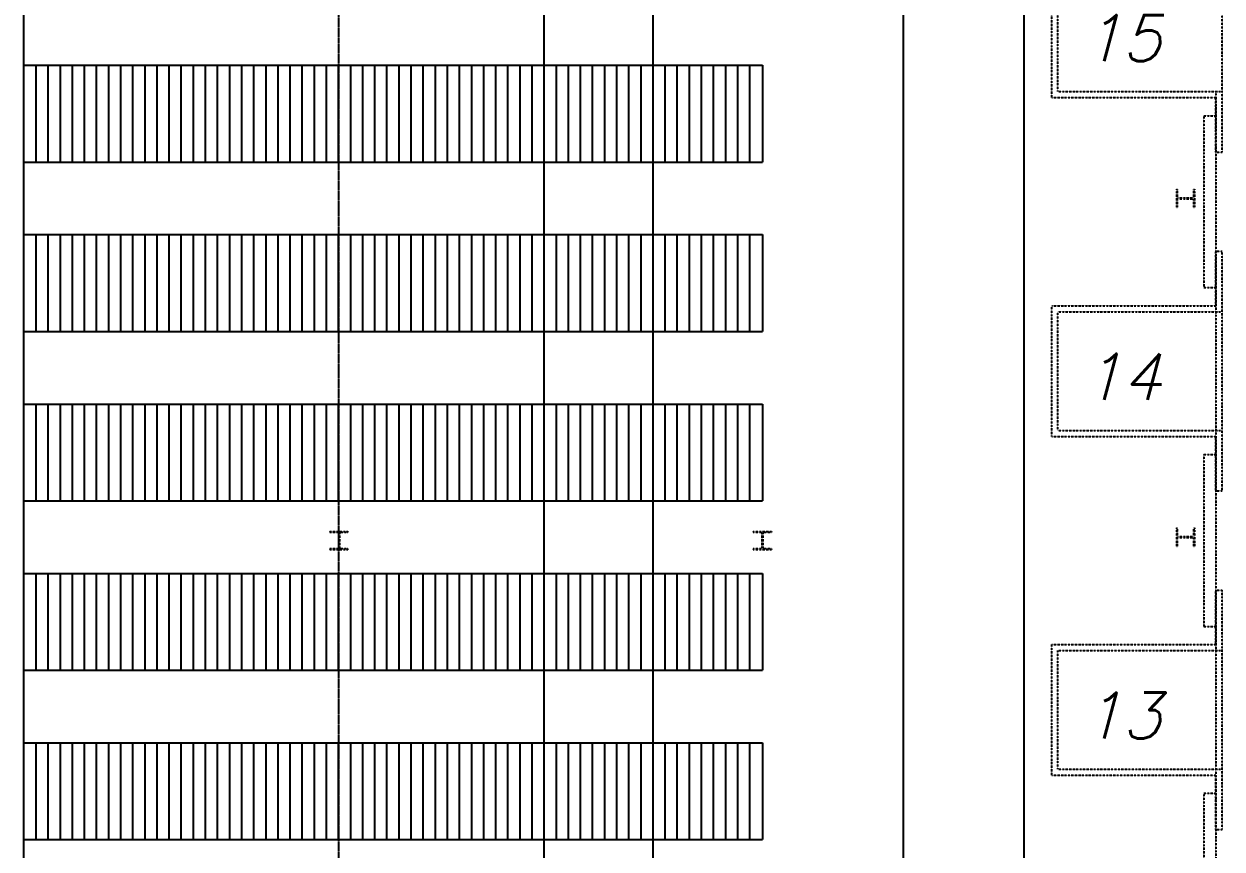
# Model space of a CAD drawing. Header units: millimetres. Extents: x -1732 to 458256, y -4349 to 130988.
# Drawn here: x 124281 to 144088, y 100773 to 114412 of the extents above; entities that cross this region are included whole.
import ezdxf
from ezdxf.enums import TextEntityAlignment as Align

# ---------------------------------------------------------------- set-up
doc = ezdxf.new("R2010")
doc.units = ezdxf.units.MM
doc.header["$LTSCALE"] = 0.01
doc.header["$MEASUREMENT"] = 0
doc.linetypes.add('CENTER2', pattern=[28.575, 19.05, -3.175, 3.175, -3.175])
doc.linetypes.add('PHANTOM2', pattern=[31.75, 15.875, -3.175, 3.175, -3.175, 3.175, -3.175])
for name, color, linetype in [('CHARIOTS', 251, 'CONTINUOUS'), ('F-E-EQP', 251, 'CONTINUOUS'), ('F-E-EQP-AXE', 251, 'CENTER2'), ('F-E-EQP-PH2', 251, 'PHANTOM2'), ('F-E-EQP-TXT-MV2', 251, 'CONTINUOUS'), ('S-E-ACI', 251, 'PHANTOM2'), ('S-E-BET', 251, 'PHANTOM2')]:
    doc.layers.add(name, color=color, linetype=linetype)
doc.styles.add('ROMANS', font='ROMANS.SHX', dxfattribs={"width": 0.75, "oblique": 15})

msp = doc.modelspace()

# ---------------------------------------------------------------- linework, layer by layer
at = {"layer": 'CHARIOTS', "linetype": 'Continuous'}
msp.add_lwpolyline([(140816, 29724), (140816, 121145), (138816, 121145), (138816, 50189), (129489.15801, 50189), (129489.15801, 48514.618), (138816, 48514.618), (138816, 29724)], close=True, dxfattribs=at)
at = {"layer": 'F-E-EQP'}
for p, q in [((124281.47637, 66731.42332), (124281.47637, 117320.15454)), ((132875.58868, 114929.54718), (132875.58868, 113729.58006)), ((134675.53022, 114929.54718), (134675.53022, 113729.58006)), ((124281.47637, 113729.58006), (136488.20431, 113729.58006)), ((124483.129, 112129.61781), (124483.129, 113729.58006)), ((124683.14486, 112129.61781), (124683.14486, 113729.58006)), ((124883.12414, 112129.61781), (124883.12414, 113729.58006)), ((125083.13085, 112129.61781), (125083.13085, 113729.58006)), ((125283.11013, 112129.61781), (125283.11013, 113729.58006)), ((125483.12599, 112129.61781), (125483.12599, 113729.58006)), ((125683.10527, 112129.61781), (125683.10527, 113729.58006)), ((125883.11198, 112129.61781), (125883.11198, 113729.58006)), ((126083.09126, 112129.61781), (126083.09126, 113729.58006)), ((126283.09797, 112129.61781), (126283.09797, 113729.58006)), ((126483.08639, 112129.61781), (126483.08639, 113729.58006)), ((126683.09311, 112129.61781), (126683.09311, 113729.58006)), ((126883.07239, 112129.61781), (126883.07239, 113729.58006)), ((127083.0791, 112129.61781), (127083.0791, 113729.58006)), ((127283.05838, 112129.61781), (127283.05838, 113729.58006)), ((127483.07423, 112129.61781), (127483.07423, 113729.58006)), ((127683.05351, 112129.61781), (127683.05351, 113729.58006)), ((127883.06023, 112129.61781), (127883.06023, 113729.58006)), ((128083.03951, 112129.61781), (128083.03951, 113729.58006)), ((128283.05536, 112129.61781), (128283.05536, 113729.58006)), ((128483.03464, 112129.61781), (128483.03464, 113729.58006)), ((128683.04135, 112129.61781), (128683.04135, 113729.58006)), ((128883.02063, 112129.61781), (128883.02063, 113729.58006)), ((129083.03649, 112129.61781), (129083.03649, 113729.58006)), ((129283.01577, 112129.61781), (129283.01577, 113729.58006)), ((129483.02248, 112129.61781), (129483.02248, 113729.58006)), ((129683.00176, 112129.61781), (129683.00176, 113729.58006)), ((129883.00847, 112129.61781), (129883.00847, 113729.58006)), ((130082.9969, 112129.61781), (130082.9969, 113729.58006)), ((130283.00361, 112129.61781), (130283.00361, 113729.58006)), ((130482.98289, 112129.61781), (130482.98289, 113729.58006)), ((130682.9896, 112129.61781), (130682.9896, 113729.58006)), ((130882.96888, 112129.61781), (130882.96888, 113729.58006)), ((131082.98474, 112129.61781), (131082.98474, 113729.58006)), ((131282.96402, 112129.61781), (131282.96402, 113729.58006)), ((131482.97073, 112129.61781), (131482.97073, 113729.58006)), ((131682.95001, 112129.61781), (131682.95001, 113729.58006)), ((131882.96587, 112129.61781), (131882.96587, 113729.58006)), ((132082.94515, 112129.61781), (132082.94515, 113729.58006)), ((132282.95186, 112129.61781), (132282.95186, 113729.58006)), ((132482.93114, 112129.61781), (132482.93114, 113729.58006)), ((132682.94699, 112129.61781), (132682.94699, 113729.58006)), ((132882.92627, 112129.61781), (132882.92627, 113729.58006)), ((133082.93299, 112129.61781), (133082.93299, 113729.58006)), ((133282.91227, 112129.61781), (133282.91227, 113729.58006)), ((133482.91898, 112129.61781), (133482.91898, 113729.58006)), ((133682.89826, 112129.61781), (133682.89826, 113729.58006)), ((133882.91411, 112129.61781), (133882.91411, 113729.58006)), ((134082.89339, 112129.61781), (134082.89339, 113729.58006)), ((134282.90011, 112129.61781), (134282.90011, 113729.58006)), ((134482.87939, 112129.61781), (134482.87939, 113729.58006)), ((134682.89524, 112129.61781), (134682.89524, 113729.58006)), ((134882.87452, 112129.61781), (134882.87452, 113729.58006)), ((135082.88123, 112129.61781), (135082.88123, 113729.58006)), ((135282.86051, 112129.61781), (135282.86051, 113729.58006)), ((135482.87637, 112129.61781), (135482.87637, 113729.58006)), ((135682.85565, 112129.61781), (135682.85565, 113729.58006)), ((135882.86236, 112129.61781), (135882.86236, 113729.58006)), ((136082.84164, 112129.61781), (136082.84164, 113729.58006)), ((136282.84835, 112129.61781), (136282.84835, 113729.58006)), ((136488.20431, 113729.58006), (136488.20431, 112129.61781)), ((124281.47637, 112129.61781), (136488.20431, 112129.61781)), ((132875.58868, 112129.61781), (132875.58868, 110929.65069)), ((134675.53022, 112129.61781), (134675.53022, 110929.65069)), ((124281.47637, 110929.65069), (136488.20431, 110929.65069)), ((124483.129, 109329.68843), (124483.129, 110929.65069)), ((124683.14486, 109329.68843), (124683.14486, 110929.65069)), ((124883.12414, 109329.68843), (124883.12414, 110929.65069)), ((125083.13085, 109329.68843), (125083.13085, 110929.65069)), ((125283.11013, 109329.68843), (125283.11013, 110929.65069)), ((125483.12599, 109329.68843), (125483.12599, 110929.65069)), ((125683.10527, 109329.68843), (125683.10527, 110929.65069)), ((125883.11198, 109329.68843), (125883.11198, 110929.65069)), ((126083.09126, 109329.68843), (126083.09126, 110929.65069)), ((126283.09797, 109329.68843), (126283.09797, 110929.65069)), ((126483.08639, 109329.68843), (126483.08639, 110929.65069)), ((126683.09311, 109329.68843), (126683.09311, 110929.65069)), ((126883.07239, 109329.68843), (126883.07239, 110929.65069)), ((127083.0791, 109329.68843), (127083.0791, 110929.65069)), ((127283.05838, 109329.68843), (127283.05838, 110929.65069)), ((127483.07423, 109329.68843), (127483.07423, 110929.65069)), ((127683.05351, 109329.68843), (127683.05351, 110929.65069)), ((127883.06023, 109329.68843), (127883.06023, 110929.65069)), ((128083.03951, 109329.68843), (128083.03951, 110929.65069)), ((128283.05536, 109329.68843), (128283.05536, 110929.65069)), ((128483.03464, 109329.68843), (128483.03464, 110929.65069)), ((128683.04135, 109329.68843), (128683.04135, 110929.65069)), ((128883.02063, 109329.68843), (128883.02063, 110929.65069)), ((129083.03649, 109329.68843), (129083.03649, 110929.65069)), ((129283.01577, 109329.68843), (129283.01577, 110929.65069)), ((129483.02248, 109329.68843), (129483.02248, 110929.65069)), ((129683.00176, 109329.68843), (129683.00176, 110929.65069)), ((129883.00847, 109329.68843), (129883.00847, 110929.65069)), ((130082.9969, 109329.68843), (130082.9969, 110929.65069)), ((130283.00361, 109329.68843), (130283.00361, 110929.65069)), ((130482.98289, 109329.68843), (130482.98289, 110929.65069)), ((130682.9896, 109329.68843), (130682.9896, 110929.65069)), ((130882.96888, 109329.68843), (130882.96888, 110929.65069)), ((131082.98474, 109329.68843), (131082.98474, 110929.65069)), ((131282.96402, 109329.68843), (131282.96402, 110929.65069)), ((131482.97073, 109329.68843), (131482.97073, 110929.65069)), ((131682.95001, 109329.68843), (131682.95001, 110929.65069)), ((131882.96587, 109329.68843), (131882.96587, 110929.65069)), ((132082.94515, 109329.68843), (132082.94515, 110929.65069)), ((132282.95186, 109329.68843), (132282.95186, 110929.65069)), ((132482.93114, 109329.68843), (132482.93114, 110929.65069)), ((132682.94699, 109329.68843), (132682.94699, 110929.65069)), ((132882.92627, 109329.68843), (132882.92627, 110929.65069)), ((133082.93299, 109329.68843), (133082.93299, 110929.65069)), ((133282.91227, 109329.68843), (133282.91227, 110929.65069)), ((133482.91898, 109329.68843), (133482.91898, 110929.65069)), ((133682.89826, 109329.68843), (133682.89826, 110929.65069)), ((133882.91411, 109329.68843), (133882.91411, 110929.65069)), ((134082.89339, 109329.68843), (134082.89339, 110929.65069)), ((134282.90011, 109329.68843), (134282.90011, 110929.65069)), ((134482.87939, 109329.68843), (134482.87939, 110929.65069)), ((134682.89524, 109329.68843), (134682.89524, 110929.65069)), ((134882.87452, 109329.68843), (134882.87452, 110929.65069)), ((135082.88123, 109329.68843), (135082.88123, 110929.65069)), ((135282.86051, 109329.68843), (135282.86051, 110929.65069)), ((135482.87637, 109329.68843), (135482.87637, 110929.65069)), ((135682.85565, 109329.68843), (135682.85565, 110929.65069)), ((135882.86236, 109329.68843), (135882.86236, 110929.65069)), ((136082.84164, 109329.68843), (136082.84164, 110929.65069)), ((136282.84835, 109329.68843), (136282.84835, 110929.65069)), ((136488.20431, 110929.65069), (136488.20431, 109329.68843)), ((124281.47637, 109329.68843), (136488.20431, 109329.68843)), ((132875.58868, 109329.68843), (132875.58868, 108129.72131)), ((134675.53022, 109329.68843), (134675.53022, 108129.72131)), ((124281.47637, 108129.72131), (136488.20431, 108129.72131)), ((124483.129, 106529.75905), (124483.129, 108129.72131)), ((124683.14486, 106529.75905), (124683.14486, 108129.72131)), ((124883.12414, 106529.75905), (124883.12414, 108129.72131)), ((125083.13085, 106529.75905), (125083.13085, 108129.72131)), ((125283.11013, 106529.75905), (125283.11013, 108129.72131)), ((125483.12599, 106529.75905), (125483.12599, 108129.72131)), ((125683.10527, 106529.75905), (125683.10527, 108129.72131)), ((125883.11198, 106529.75905), (125883.11198, 108129.72131)), ((126083.09126, 106529.75905), (126083.09126, 108129.72131)), ((126283.09797, 106529.75905), (126283.09797, 108129.72131)), ((126483.08639, 106529.75905), (126483.08639, 108129.72131)), ((126683.09311, 106529.75905), (126683.09311, 108129.72131)), ((126883.07239, 106529.75905), (126883.07239, 108129.72131)), ((127083.0791, 106529.75905), (127083.0791, 108129.72131)), ((127283.05838, 106529.75905), (127283.05838, 108129.72131)), ((127483.07423, 106529.75905), (127483.07423, 108129.72131)), ((127683.05351, 106529.75905), (127683.05351, 108129.72131)), ((127883.06023, 106529.75905), (127883.06023, 108129.72131)), ((128083.03951, 106529.75905), (128083.03951, 108129.72131)), ((128283.05536, 106529.75905), (128283.05536, 108129.72131)), ((128483.03464, 106529.75905), (128483.03464, 108129.72131)), ((128683.04135, 106529.75905), (128683.04135, 108129.72131)), ((128883.02063, 106529.75905), (128883.02063, 108129.72131)), ((129083.03649, 106529.75905), (129083.03649, 108129.72131)), ((129283.01577, 106529.75905), (129283.01577, 108129.72131)), ((129483.02248, 106529.75905), (129483.02248, 108129.72131)), ((129683.00176, 106529.75905), (129683.00176, 108129.72131)), ((129883.00847, 106529.75905), (129883.00847, 108129.72131)), ((130082.9969, 106529.75905), (130082.9969, 108129.72131)), ((130283.00361, 106529.75905), (130283.00361, 108129.72131)), ((130482.98289, 106529.75905), (130482.98289, 108129.72131)), ((130682.9896, 106529.75905), (130682.9896, 108129.72131)), ((130882.96888, 106529.75905), (130882.96888, 108129.72131)), ((131082.98474, 106529.75905), (131082.98474, 108129.72131)), ((131282.96402, 106529.75905), (131282.96402, 108129.72131)), ((131482.97073, 106529.75905), (131482.97073, 108129.72131)), ((131682.95001, 106529.75905), (131682.95001, 108129.72131)), ((131882.96587, 106529.75905), (131882.96587, 108129.72131)), ((132082.94515, 106529.75905), (132082.94515, 108129.72131)), ((132282.95186, 106529.75905), (132282.95186, 108129.72131)), ((132482.93114, 106529.75905), (132482.93114, 108129.72131)), ((132682.94699, 106529.75905), (132682.94699, 108129.72131)), ((132882.92627, 106529.75905), (132882.92627, 108129.72131)), ((133082.93299, 106529.75905), (133082.93299, 108129.72131)), ((133282.91227, 106529.75905), (133282.91227, 108129.72131)), ((133482.91898, 106529.75905), (133482.91898, 108129.72131)), ((133682.89826, 106529.75905), (133682.89826, 108129.72131)), ((133882.91411, 106529.75905), (133882.91411, 108129.72131)), ((134082.89339, 106529.75905), (134082.89339, 108129.72131)), ((134282.90011, 106529.75905), (134282.90011, 108129.72131)), ((134482.87939, 106529.75905), (134482.87939, 108129.72131)), ((134682.89524, 106529.75905), (134682.89524, 108129.72131)), ((134882.87452, 106529.75905), (134882.87452, 108129.72131)), ((135082.88123, 106529.75905), (135082.88123, 108129.72131)), ((135282.86051, 106529.75905), (135282.86051, 108129.72131)), ((135482.87637, 106529.75905), (135482.87637, 108129.72131)), ((135682.85565, 106529.75905), (135682.85565, 108129.72131)), ((135882.86236, 106529.75905), (135882.86236, 108129.72131)), ((136082.84164, 106529.75905), (136082.84164, 108129.72131)), ((136282.84835, 106529.75905), (136282.84835, 108129.72131)), ((136488.20431, 108129.72131), (136488.20431, 106529.75905)), ((124281.47637, 106529.75905), (136488.20431, 106529.75905)), ((132875.58868, 106529.75905), (132875.58868, 105329.79193)), ((134675.53022, 106529.75905), (134675.53022, 105329.79193)), ((124281.47637, 105329.79193), (136488.20431, 105329.79193)), ((124483.129, 103729.82968), (124483.129, 105329.79193)), ((124683.14486, 103729.82968), (124683.14486, 105329.79193)), ((124883.12414, 103729.82968), (124883.12414, 105329.79193)), ((125083.13085, 103729.82968), (125083.13085, 105329.79193)), ((125283.11013, 103729.82968), (125283.11013, 105329.79193)), ((125483.12599, 103729.82968), (125483.12599, 105329.79193)), ((125683.10527, 103729.82968), (125683.10527, 105329.79193)), ((125883.11198, 103729.82968), (125883.11198, 105329.79193)), ((126083.09126, 103729.82968), (126083.09126, 105329.79193)), ((126283.09797, 103729.82968), (126283.09797, 105329.79193)), ((126483.08639, 103729.82968), (126483.08639, 105329.79193)), ((126683.09311, 103729.82968), (126683.09311, 105329.79193)), ((126883.07239, 103729.82968), (126883.07239, 105329.79193)), ((127083.0791, 103729.82968), (127083.0791, 105329.79193)), ((127283.05838, 103729.82968), (127283.05838, 105329.79193)), ((127483.07423, 103729.82968), (127483.07423, 105329.79193)), ((127683.05351, 103729.82968), (127683.05351, 105329.79193)), ((127883.06023, 103729.82968), (127883.06023, 105329.79193)), ((128083.03951, 103729.82968), (128083.03951, 105329.79193)), ((128283.05536, 103729.82968), (128283.05536, 105329.79193)), ((128483.03464, 103729.82968), (128483.03464, 105329.79193)), ((128683.04135, 103729.82968), (128683.04135, 105329.79193)), ((128883.02063, 103729.82968), (128883.02063, 105329.79193)), ((129083.03649, 103729.82968), (129083.03649, 105329.79193)), ((129283.01577, 103729.82968), (129283.01577, 105329.79193)), ((129483.02248, 103729.82968), (129483.02248, 105329.79193)), ((129683.00176, 103729.82968), (129683.00176, 105329.79193)), ((129883.00847, 103729.82968), (129883.00847, 105329.79193)), ((130082.9969, 103729.82968), (130082.9969, 105329.79193)), ((130283.00361, 103729.82968), (130283.00361, 105329.79193)), ((130482.98289, 103729.82968), (130482.98289, 105329.79193)), ((130682.9896, 103729.82968), (130682.9896, 105329.79193)), ((130882.96888, 103729.82968), (130882.96888, 105329.79193)), ((131082.98474, 103729.82968), (131082.98474, 105329.79193)), ((131282.96402, 103729.82968), (131282.96402, 105329.79193)), ((131482.97073, 103729.82968), (131482.97073, 105329.79193)), ((131682.95001, 103729.82968), (131682.95001, 105329.79193)), ((131882.96587, 103729.82968), (131882.96587, 105329.79193)), ((132082.94515, 103729.82968), (132082.94515, 105329.79193)), ((132282.95186, 103729.82968), (132282.95186, 105329.79193)), ((132482.93114, 103729.82968), (132482.93114, 105329.79193)), ((132682.94699, 103729.82968), (132682.94699, 105329.79193)), ((132882.92627, 103729.82968), (132882.92627, 105329.79193)), ((133082.93299, 103729.82968), (133082.93299, 105329.79193)), ((133282.91227, 103729.82968), (133282.91227, 105329.79193)), ((133482.91898, 103729.82968), (133482.91898, 105329.79193)), ((133682.89826, 103729.82968), (133682.89826, 105329.79193)), ((133882.91411, 103729.82968), (133882.91411, 105329.79193)), ((134082.89339, 103729.82968), (134082.89339, 105329.79193)), ((134282.90011, 103729.82968), (134282.90011, 105329.79193)), ((134482.87939, 103729.82968), (134482.87939, 105329.79193)), ((134682.89524, 103729.82968), (134682.89524, 105329.79193)), ((134882.87452, 103729.82968), (134882.87452, 105329.79193)), ((135082.88123, 103729.82968), (135082.88123, 105329.79193)), ((135282.86051, 103729.82968), (135282.86051, 105329.79193)), ((135482.87637, 103729.82968), (135482.87637, 105329.79193)), ((135682.85565, 103729.82968), (135682.85565, 105329.79193)), ((135882.86236, 103729.82968), (135882.86236, 105329.79193)), ((136082.84164, 103729.82968), (136082.84164, 105329.79193)), ((136282.84835, 103729.82968), (136282.84835, 105329.79193)), ((136488.20431, 105329.79193), (136488.20431, 103729.82968)), ((124281.47637, 103729.82968), (136488.20431, 103729.82968)), ((132875.58868, 103729.82968), (132875.58868, 102529.85341)), ((134675.53022, 103729.82968), (134675.53022, 102529.85341)), ((124281.47637, 102529.85341), (136488.20431, 102529.85341)), ((124483.129, 100929.9003), (124483.129, 102529.85341)), ((124683.14486, 100929.9003), (124683.14486, 102529.85341)), ((124883.12414, 100929.9003), (124883.12414, 102529.85341)), ((125083.13085, 100929.9003), (125083.13085, 102529.85341)), ((125283.11013, 100929.9003), (125283.11013, 102529.85341)), ((125483.12599, 100929.9003), (125483.12599, 102529.85341)), ((125683.10527, 100929.9003), (125683.10527, 102529.85341)), ((125883.11198, 100929.9003), (125883.11198, 102529.85341)), ((126083.09126, 100929.9003), (126083.09126, 102529.85341)), ((126283.09797, 100929.9003), (126283.09797, 102529.85341)), ((126483.08639, 100929.9003), (126483.08639, 102529.85341)), ((126683.09311, 100929.9003), (126683.09311, 102529.85341)), ((126883.07239, 100929.9003), (126883.07239, 102529.85341)), ((127083.0791, 100929.9003), (127083.0791, 102529.85341)), ((127283.05838, 100929.9003), (127283.05838, 102529.85341)), ((127483.07423, 100929.9003), (127483.07423, 102529.85341)), ((127683.05351, 100929.9003), (127683.05351, 102529.85341)), ((127883.06023, 100929.9003), (127883.06023, 102529.85341)), ((128083.03951, 100929.9003), (128083.03951, 102529.85341)), ((128283.05536, 100929.9003), (128283.05536, 102529.85341)), ((128483.03464, 100929.9003), (128483.03464, 102529.85341)), ((128683.04135, 100929.9003), (128683.04135, 102529.85341)), ((128883.02063, 100929.9003), (128883.02063, 102529.85341)), ((129083.03649, 100929.9003), (129083.03649, 102529.85341)), ((129283.01577, 100929.9003), (129283.01577, 102529.85341)), ((129483.02248, 100929.9003), (129483.02248, 102529.85341)), ((129683.00176, 100929.9003), (129683.00176, 102529.85341)), ((129883.00847, 100929.9003), (129883.00847, 102529.85341)), ((130082.9969, 100929.9003), (130082.9969, 102529.85341)), ((130283.00361, 100929.9003), (130283.00361, 102529.85341)), ((130482.98289, 100929.9003), (130482.98289, 102529.85341)), ((130682.9896, 100929.9003), (130682.9896, 102529.85341)), ((130882.96888, 100929.9003), (130882.96888, 102529.85341)), ((131082.98474, 100929.9003), (131082.98474, 102529.85341)), ((131282.96402, 100929.9003), (131282.96402, 102529.85341)), ((131482.97073, 100929.9003), (131482.97073, 102529.85341)), ((131682.95001, 100929.9003), (131682.95001, 102529.85341)), ((131882.96587, 100929.9003), (131882.96587, 102529.85341)), ((132082.94515, 100929.9003), (132082.94515, 102529.85341)), ((132282.95186, 100929.9003), (132282.95186, 102529.85341)), ((132482.93114, 100929.9003), (132482.93114, 102529.85341)), ((132682.94699, 100929.9003), (132682.94699, 102529.85341)), ((132882.92627, 100929.9003), (132882.92627, 102529.85341)), ((133082.93299, 100929.9003), (133082.93299, 102529.85341)), ((133282.91227, 100929.9003), (133282.91227, 102529.85341)), ((133482.91898, 100929.9003), (133482.91898, 102529.85341)), ((133682.89826, 100929.9003), (133682.89826, 102529.85341)), ((133882.91411, 100929.9003), (133882.91411, 102529.85341)), ((134082.89339, 100929.9003), (134082.89339, 102529.85341)), ((134282.90011, 100929.9003), (134282.90011, 102529.85341)), ((134482.87939, 100929.9003), (134482.87939, 102529.85341)), ((134682.89524, 100929.9003), (134682.89524, 102529.85341)), ((134882.87452, 100929.9003), (134882.87452, 102529.85341)), ((135082.88123, 100929.9003), (135082.88123, 102529.85341)), ((135282.86051, 100929.9003), (135282.86051, 102529.85341)), ((135482.87637, 100929.9003), (135482.87637, 102529.85341)), ((135682.85565, 100929.9003), (135682.85565, 102529.85341)), ((135882.86236, 100929.9003), (135882.86236, 102529.85341)), ((136082.84164, 100929.9003), (136082.84164, 102529.85341)), ((136282.84835, 100929.9003), (136282.84835, 102529.85341)), ((136488.20431, 102529.85341), (136488.20431, 100929.9003)), ((124281.47637, 100929.9003), (136488.20431, 100929.9003)), ((132875.58868, 100929.9003), (132875.58868, 99729.92404)), ((134675.53022, 100929.9003), (134675.53022, 99729.92404))]:
    msp.add_line(p, q, dxfattribs=at)
at = {"layer": 'F-E-EQP-AXE'}
msp.add_line((129489.15801, 93730.11933), (129489.15801, 118129.2922), dxfattribs=at)
at = {"layer": 'F-E-EQP-PH2'}
msp.add_line((143988.02167, 101094.41915), (144088.01131, 101094.41915), dxfattribs=at)
at = {"layer": 'S-E-ACI'}
for p, q in [((143338.03871, 111681.08414), (143353.04402, 111681.08414)), ((143338.03871, 111381.11522), (143338.03871, 111681.08414)), ((143353.04402, 111538.58404), (143353.04402, 111681.08414)), ((143353.04402, 111538.58404), (143623.01147, 111538.58404)), ((143353.04402, 111523.58788), (143623.01147, 111523.58788)), ((143353.04402, 111381.11522), (143353.04402, 111523.58788)), ((143623.01147, 111538.58404), (143623.01147, 111681.08414)), ((143623.01147, 111681.08414), (143638.01678, 111681.08414)), ((143623.01147, 111381.11522), (143623.01147, 111523.58788)), ((143638.01678, 111381.11522), (143638.01678, 111681.08414)), ((143338.03871, 111381.11522), (143353.04402, 111381.11522)), ((143623.01147, 111381.11522), (143638.01678, 111381.11522)), ((129338.41927, 106024.28788), (129638.42476, 106024.28788)), ((129338.41927, 106024.28788), (129338.41927, 106009.29172)), ((129338.41927, 106009.29172), (129480.91936, 106009.29172)), ((129480.91936, 106009.29172), (129480.91936, 105739.28769)), ((129495.92467, 106009.29172), (129638.42476, 106009.29172)), ((129495.92467, 106009.29172), (129495.92467, 105739.28769)), ((129638.42476, 106024.28788), (129638.42476, 106009.29172)), ((136338.23356, 106024.28788), (136638.22991, 106024.28788)), ((136338.23356, 106024.28788), (136338.23356, 106009.29172)), ((136338.23356, 106009.29172), (136480.76109, 106009.29172)), ((136480.76109, 106009.29172), (136480.76109, 105739.28769)), ((136495.76639, 106009.29172), (136495.76639, 105739.28769)), ((136495.76639, 106009.29172), (136638.22991, 106009.29172)), ((136638.22991, 106024.28788), (136638.22991, 106009.29172)), ((143338.03871, 106081.08414), (143353.04402, 106081.08414)), ((143338.03871, 105781.11522), (143338.03871, 106081.08414)), ((143353.04402, 105938.58404), (143353.04402, 106081.08414)), ((143623.01147, 105938.58404), (143623.01147, 106081.08414)), ((143623.01147, 106081.08414), (143638.01678, 106081.08414)), ((143638.01678, 105781.11522), (143638.01678, 106081.08414)), ((143338.03871, 105781.11522), (143353.04402, 105781.11522)), ((143353.04402, 105938.58404), (143623.01147, 105938.58404)), ((143353.04402, 105923.58788), (143623.01147, 105923.58788)), ((143353.04402, 105781.11522), (143353.04402, 105923.58788)), ((143623.01147, 105781.11522), (143623.01147, 105923.58788)), ((143623.01147, 105781.11522), (143638.01678, 105781.11522)), ((129338.41927, 105739.28769), (129338.41927, 105724.29153)), ((129338.41927, 105739.28769), (129480.91936, 105739.28769)), ((129338.41927, 105724.29153), (129638.42476, 105724.29153)), ((129495.92467, 105739.28769), (129638.42476, 105739.28769)), ((129638.42476, 105739.28769), (129638.42476, 105724.29153)), ((136338.23356, 105739.28769), (136338.23356, 105724.29153)), ((136338.23356, 105739.28769), (136480.76109, 105739.28769)), ((136338.23356, 105724.29153), (136638.22991, 105724.29153)), ((136495.76639, 105739.28769), (136638.22991, 105739.28769)), ((136638.22991, 105739.28769), (136638.22991, 105724.29153))]:
    msp.add_line(p, q, dxfattribs=at)
at = {"layer": 'S-E-BET'}
for p, q in [((144088.01131, 112293.74346), (144088.01131, 116253.65325)), ((141275.08831, 113193.75081), (141275.08831, 115353.69162)), ((141375.07795, 113293.74045), (141375.07795, 115253.66541)), ((141375.07795, 113293.74045), (144088.01131, 113293.74045)), ((141275.08831, 113193.75081), (143988.02167, 113193.75081)), ((143988.02167, 113276.8149), (143988.02167, 93254.60958)), ((143988.02167, 112293.74346), (143988.02167, 113193.75081)), ((143788.01495, 112893.74531), (143988.02167, 112893.74531)), ((143788.01495, 112893.74531), (143788.01495, 110054.21327)), ((143988.02167, 112293.74346), (144088.01131, 112293.74346)), ((143988.02167, 110654.21512), (144088.01131, 110654.21512)), ((143988.02167, 109754.24435), (143988.02167, 110654.21512)), ((144088.01131, 106694.30533), (144088.01131, 110654.21512)), ((143788.01495, 110054.21327), (143988.02167, 110054.21327)), ((141275.08831, 107594.30353), (141275.08831, 109754.24435)), ((141275.08831, 109754.24435), (143988.02167, 109754.24435)), ((141375.07795, 107694.29317), (141375.07795, 109654.22728)), ((141375.07795, 109654.22728), (144088.01131, 109654.22728)), ((141275.08831, 107594.30353), (143988.02167, 107594.30353)), ((141375.07795, 107694.29317), (144088.01131, 107694.29317)), ((143988.02167, 106694.30533), (143988.02167, 107594.30353)), ((143788.01495, 107294.30718), (143788.01495, 104454.35452)), ((143788.01495, 107294.30718), (143988.02167, 107294.30718)), ((143988.02167, 106694.30533), (144088.01131, 106694.30533)), ((143988.02167, 105054.35637), (144088.01131, 105054.35637)), ((143988.02167, 104154.3856), (143988.02167, 105054.35637)), ((144088.01131, 101094.41915), (144088.01131, 105054.35637)), ((143788.01495, 104454.35452), (143988.02167, 104454.35452)), ((141275.08831, 101994.38992), (141275.08831, 104154.3856)), ((141275.08831, 104154.3856), (143988.02167, 104154.3856)), ((141375.07795, 102094.37956), (141375.07795, 104054.36853)), ((141375.07795, 104054.36853), (144088.01131, 104054.36853)), ((141375.07795, 102094.37956), (144088.01131, 102094.37956)), ((141275.08831, 101994.38992), (143988.02167, 101994.38992)), ((143988.02167, 101094.41915), (143988.02167, 101994.38992)), ((143788.01495, 101694.38442), (143988.02167, 101694.38442)), ((143788.01495, 101694.38442), (143788.01495, 98854.46833))]:
    msp.add_line(p, q, dxfattribs=at)

# ---------------------------------------------------------------- texts
at = {"layer": 'F-E-EQP-TXT-MV2', "style": 'ROMANS', "oblique": 15}
for s, p in [('15', (142431.54777, 114178.69162)), ('14', (142431.54777, 108579.24435)), ('13', (142431.54777, 102979.3856))]:
    msp.add_text(s, height=762, dxfattribs=at).set_placement(p, align=Align.MIDDLE)

doc.saveas('drawing.dxf')
